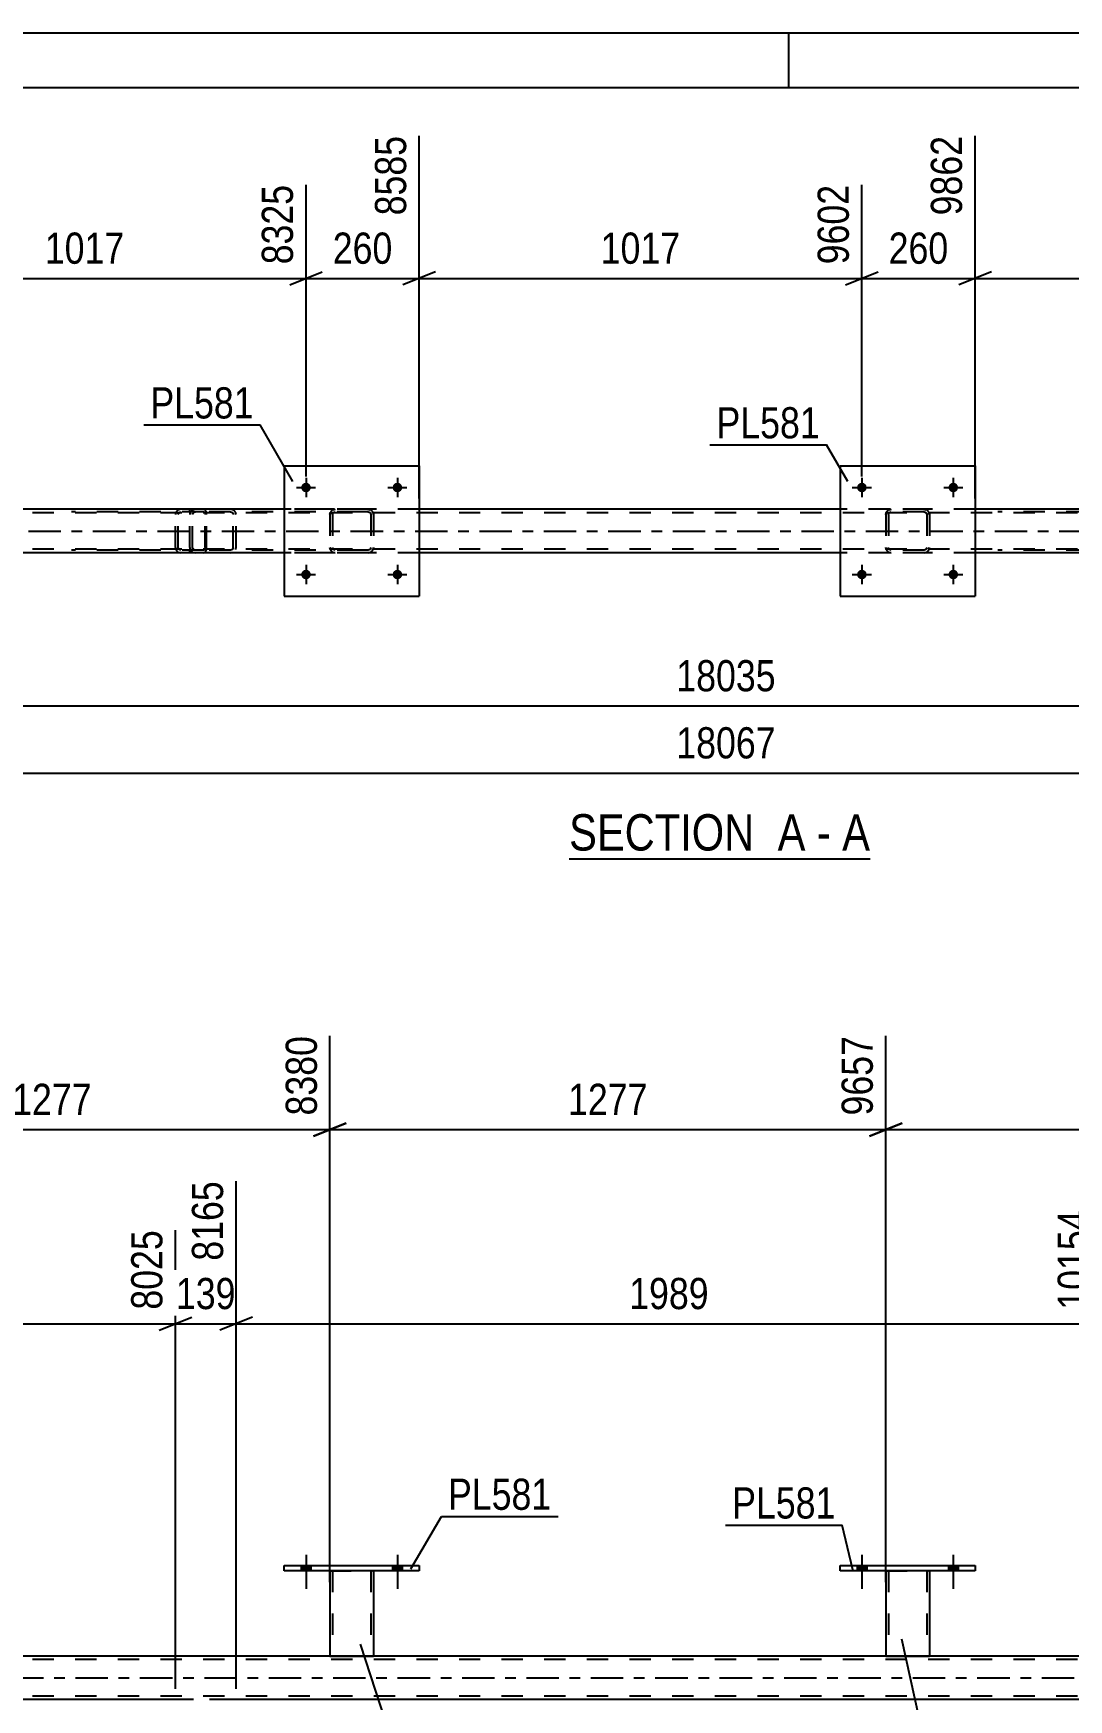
# Model space of a CAD drawing. Header units: millimetres. Extents: x 0 to 841, y 0 to 594.
# Drawn here: x 351.6 to 446.7, y 440.8 to 594 of the extents above; entities that cross this region are included whole.
import ezdxf

# ---------------------------------------------------------------- set-up
doc = ezdxf.new("R2010")
doc.units = ezdxf.units.MM
doc.linetypes.add('DXK_LINE_DOT2', pattern=[3.9198, 1.9599, -1.9599])
doc.linetypes.add('DXK_LINE_DOT3', pattern=[5.9187, 2.979, -0.9799, 0.9799, -0.9799])
doc.styles.add('Arial Narrow', font='ARIALN.TTF', dxfattribs={"height": 0.2})

# ---------------------------------------------------------------- blocks, each defined once
blk = doc.blocks.new('Unknown-283124494-1135')
at = {"color": 5, "linetype": 'Continuous'}
for p, q in [((841, 594), (0, 594)), ((421, 589), (421, 594)), ((836, 589), (5, 589))]:
    blk.add_line(p, q, dxfattribs=at)
blk = doc.blocks.new('Unknown-283124494-11 - 1374')
at = {"color": 6, "linetype": 'Continuous'}
blk.add_line((400.82, 518.13), (428.47, 518.13), dxfattribs=at)
at = {"color": 0, "linetype": 'Continuous'}
for points in [[(418.93, 518.88), (418.93, 522.38), (400.82, 522.38), (400.82, 518.88)], [(422.53, 518.88), (422.53, 522.38), (419.98, 522.38), (419.98, 518.88)], [(424.86, 518.88), (424.86, 522.38), (423.58, 522.38), (423.58, 518.88)], [(428.47, 518.88), (428.47, 522.38), (425.91, 522.38), (425.91, 518.88)]]:
    blk.add_wipeout(points, dxfattribs=at)
at = {"color": 7, "linetype": 'Continuous', "style": 'Arial Narrow'}
for s, p in [('SECTION ', (400.82, 518.88)), ('A', (419.98, 518.88)), ('A', (425.91, 518.88)), ('-', (423.58, 518.88))]:
    blk.add_text(s, height=3.34, dxfattribs=at).set_placement(p)
blk = doc.blocks.new('Bolt-283124494-1392 - 1374')
at = {"linetype": 'Continuous'}
for points in [[(377.08, 544.25, -1), (376.2, 544.25, -1)], [(385.48, 544.25, -1), (384.6, 544.25, -1)]]:
    blk.add_hatch(color=1, dxfattribs=at).paths.add_polyline_path(points)
at = {"color": 1, "linetype": 'Continuous'}
for p, q in [((375.76, 544.25), (377.52, 544.25)), ((376.64, 545.13), (376.64, 543.37)), ((384.16, 544.25), (385.92, 544.25)), ((385.04, 545.13), (385.04, 543.37))]:
    blk.add_line(p, q, dxfattribs=at)
blk = doc.blocks.new('Bolt-283124494-1389 - 1374')
at = {"linetype": 'Continuous'}
for points in [[(428.16, 552.25, -1), (427.28, 552.25, -1)], [(436.56, 552.25, -1), (435.68, 552.25, -1)]]:
    blk.add_hatch(color=1, dxfattribs=at).paths.add_polyline_path(points)
at = {"color": 1, "linetype": 'Continuous'}
for p, q in [((427.72, 553.13), (427.72, 551.37)), ((436.12, 553.13), (436.12, 551.37)), ((426.84, 552.25), (428.6, 552.25)), ((435.24, 552.25), (437, 552.25))]:
    blk.add_line(p, q, dxfattribs=at)
blk = doc.blocks.new('Bolt-283124494-1390 - 1374')
at = {"linetype": 'Continuous'}
for points in [[(428.16, 544.25, -1), (427.28, 544.25, -1)], [(436.56, 544.25, -1), (435.68, 544.25, -1)]]:
    blk.add_hatch(color=1, dxfattribs=at).paths.add_polyline_path(points)
at = {"color": 1, "linetype": 'Continuous'}
for p, q in [((426.84, 544.25), (428.6, 544.25)), ((427.72, 545.13), (427.72, 543.37)), ((435.24, 544.25), (437, 544.25)), ((436.12, 545.13), (436.12, 543.37))]:
    blk.add_line(p, q, dxfattribs=at)
blk = doc.blocks.new('Bolt-283124494-1391 - 1374')
at = {"linetype": 'Continuous'}
for points in [[(377.08, 552.25, -1), (376.2, 552.25, -1)], [(385.48, 552.25, -1), (384.6, 552.25, -1)]]:
    blk.add_hatch(color=1, dxfattribs=at).paths.add_polyline_path(points)
at = {"color": 1, "linetype": 'Continuous'}
for p, q in [((376.64, 553.13), (376.64, 551.37)), ((385.04, 553.13), (385.04, 551.37)), ((375.76, 552.25), (377.52, 552.25)), ((384.16, 552.25), (385.92, 552.25))]:
    blk.add_line(p, q, dxfattribs=at)
blk = doc.blocks.new('Part-283124494-1467 - 1374')
at = {"color": 2, "linetype": 'Continuous'}
for p, q in [((425.72, 554.25), (425.72, 542.25)), ((425.72, 554.25), (438.12, 554.25)), ((438.12, 554.25), (438.12, 542.25)), ((425.72, 542.25), (438.12, 542.25))]:
    blk.add_line(p, q, dxfattribs=at)
blk = doc.blocks.new('Part-283124494-1468 - 1374')
at = {"color": 7, "linetype": 'DXK_LINE_DOT2'}
for p, q in [((429.92, 549.77), (429.96, 549.95)), ((429.96, 549.95), (429.92, 549.77)), ((430.18, 549.86), (430.23, 549.94)), ((430.22, 550.21), (430.4, 550.25)), ((430.4, 550.25), (430.22, 550.21)), ((430.23, 549.94), (430.31, 549.99)), ((430.31, 549.99), (430.4, 550.01)), ((433.44, 550.25), (430.4, 550.25)), ((433.44, 550.01), (430.4, 550.01)), ((433.44, 550.25), (433.62, 550.21)), ((433.62, 550.21), (433.44, 550.25)), ((433.44, 550.01), (433.53, 549.99)), ((433.53, 549.99), (433.61, 549.94)), ((433.61, 549.94), (433.66, 549.86)), ((433.88, 549.95), (433.92, 549.77)), ((433.92, 549.77), (433.88, 549.95)), ((429.92, 549.77), (429.92, 546.73)), ((430.16, 549.77), (430.18, 549.86)), ((430.16, 549.77), (430.16, 546.73)), ((433.66, 549.86), (433.68, 549.77)), ((433.68, 549.77), (433.68, 546.73)), ((433.92, 549.77), (433.92, 546.73)), ((429.96, 546.54), (429.92, 546.73)), ((429.92, 546.73), (429.96, 546.54)), ((430.18, 546.64), (430.16, 546.73)), ((430.23, 546.56), (430.18, 546.64)), ((430.4, 546.25), (430.22, 546.28)), ((430.22, 546.28), (430.4, 546.25)), ((430.31, 546.51), (430.23, 546.56)), ((430.4, 546.49), (430.31, 546.51)), ((433.44, 546.49), (430.4, 546.49)), ((433.44, 546.25), (430.4, 546.25)), ((433.53, 546.51), (433.44, 546.49)), ((433.62, 546.28), (433.44, 546.25)), ((433.44, 546.25), (433.62, 546.28)), ((433.61, 546.56), (433.53, 546.51)), ((433.66, 546.64), (433.61, 546.56)), ((433.68, 546.73), (433.66, 546.64)), ((433.92, 546.73), (433.88, 546.54)), ((433.88, 546.54), (433.92, 546.73))]:
    blk.add_line(p, q, dxfattribs=at)
at = {"color": 7, "linetype": 'DXK_LINE_DOT3'}
blk.add_line((431.92, 548.25), (431.92, 548.25), dxfattribs=at)
at = {"color": 7, "linetype": 'DXK_LINE_DOT2'}
for centre, start, end in [((430.4, 549.77), 112.5, 157.5), ((430.4, 549.77), 112.5, 157.5), ((433.44, 549.77), 22.5, 67.5), ((433.44, 549.77), 22.5, 67.5), ((430.4, 546.73), 202.5, 247.5), ((430.4, 546.73), 202.5, 247.5), ((433.44, 546.73), 292.5, 337.5), ((433.44, 546.73), 292.5, 337.5)]:
    blk.add_arc(centre, 0.48, start, end, dxfattribs=at)
blk = doc.blocks.new('Part-283124494-1473 - 1374')
at = {"color": 2, "linetype": 'Continuous'}
for p, q in [((374.64, 554.25), (374.64, 542.25)), ((374.64, 554.25), (387.04, 554.25)), ((387.04, 554.25), (387.04, 542.25)), ((374.64, 542.25), (387.04, 542.25))]:
    blk.add_line(p, q, dxfattribs=at)
blk = doc.blocks.new('Part-283124494-1474 - 1374')
at = {"color": 7, "linetype": 'DXK_LINE_DOT2'}
for p, q in [((378.84, 549.77), (378.88, 549.95)), ((378.88, 549.95), (378.84, 549.77)), ((379.1, 549.86), (379.15, 549.94)), ((379.14, 550.21), (379.32, 550.25)), ((379.32, 550.25), (379.14, 550.21)), ((379.15, 549.94), (379.23, 549.99)), ((379.23, 549.99), (379.32, 550.01)), ((382.36, 550.25), (379.32, 550.25)), ((382.36, 550.01), (379.32, 550.01)), ((382.36, 550.25), (382.54, 550.21)), ((382.54, 550.21), (382.36, 550.25)), ((382.36, 550.01), (382.45, 549.99)), ((382.45, 549.99), (382.53, 549.94)), ((382.53, 549.94), (382.58, 549.86)), ((382.8, 549.95), (382.84, 549.77)), ((382.84, 549.77), (382.8, 549.95)), ((378.84, 549.77), (378.84, 546.73)), ((379.08, 549.77), (379.1, 549.86)), ((379.08, 549.77), (379.08, 546.73)), ((382.58, 549.86), (382.6, 549.77)), ((382.6, 549.77), (382.6, 546.73)), ((382.84, 549.77), (382.84, 546.73)), ((378.88, 546.54), (378.84, 546.73)), ((378.84, 546.73), (378.88, 546.54)), ((379.1, 546.64), (379.08, 546.73)), ((379.15, 546.56), (379.1, 546.64)), ((379.32, 546.25), (379.14, 546.28)), ((379.14, 546.28), (379.32, 546.25)), ((379.23, 546.51), (379.15, 546.56)), ((379.32, 546.49), (379.23, 546.51)), ((382.36, 546.49), (379.32, 546.49)), ((382.36, 546.25), (379.32, 546.25)), ((382.45, 546.51), (382.36, 546.49)), ((382.54, 546.28), (382.36, 546.25)), ((382.36, 546.25), (382.54, 546.28)), ((382.53, 546.56), (382.45, 546.51)), ((382.58, 546.64), (382.53, 546.56)), ((382.6, 546.73), (382.58, 546.64)), ((382.84, 546.73), (382.8, 546.54)), ((382.8, 546.54), (382.84, 546.73))]:
    blk.add_line(p, q, dxfattribs=at)
at = {"color": 7, "linetype": 'DXK_LINE_DOT3'}
blk.add_line((380.84, 548.25), (380.84, 548.25), dxfattribs=at)
at = {"color": 7, "linetype": 'DXK_LINE_DOT2'}
for centre, start, end in [((379.32, 549.77), 112.5, 157.5), ((379.32, 549.77), 112.5, 157.5), ((382.36, 549.77), 22.5, 67.5), ((382.36, 549.77), 22.5, 67.5), ((379.32, 546.73), 202.5, 247.5), ((379.32, 546.73), 202.5, 247.5), ((382.36, 546.73), 292.5, 337.5), ((382.36, 546.73), 292.5, 337.5)]:
    blk.add_arc(centre, 0.48, start, end, dxfattribs=at)
blk = doc.blocks.new('Part-283124494-1513 - 1374')
at = {"color": 7, "linetype": 'DXK_LINE_DOT2'}
for p, q in [((367.23, 550.25), (355.08, 550.25)), ((367.23, 550.01), (355.08, 550.01)), ((364.68, 549.95), (364.66, 549.85)), ((364.91, 549.86), (364.97, 549.94)), ((365.14, 550.25), (364.95, 550.21)), ((364.97, 549.94), (365.05, 549.99)), ((365.05, 549.99), (365.14, 550.01)), ((365.96, 550.01), (365.96, 550.25)), ((367.34, 550.21), (367.23, 550.25)), ((367.23, 550.01), (367.29, 549.99)), ((367.29, 549.99), (367.33, 549.94)), ((367.33, 549.94), (367.36, 549.86)), ((367.43, 550.11), (367.34, 550.21)), ((367.49, 549.95), (367.43, 550.11)), ((367.51, 549.77), (367.49, 549.95)), ((364.66, 549.85), (364.64, 549.77)), ((364.64, 546.73), (364.64, 549.77)), ((364.89, 549.77), (364.91, 549.86)), ((364.89, 546.73), (364.89, 549.77)), ((367.36, 549.86), (367.37, 549.77)), ((367.37, 546.73), (367.37, 549.77)), ((367.51, 546.73), (367.51, 549.77)), ((367.23, 546.49), (355.08, 546.49)), ((367.23, 546.25), (355.08, 546.25)), ((364.64, 546.73), (364.66, 546.64)), ((364.66, 546.64), (364.68, 546.54)), ((364.91, 546.66), (364.89, 546.73)), ((364.91, 546.64), (364.91, 546.66)), ((364.97, 546.56), (364.91, 546.64)), ((364.95, 546.28), (365.14, 546.25)), ((365.05, 546.51), (364.97, 546.56)), ((365.14, 546.49), (365.05, 546.51)), ((365.96, 546.25), (365.96, 546.49)), ((367.29, 546.51), (367.23, 546.49)), ((367.23, 546.25), (367.34, 546.28)), ((367.33, 546.56), (367.29, 546.51)), ((367.36, 546.64), (367.33, 546.56)), ((367.34, 546.28), (367.43, 546.39)), ((367.37, 546.73), (367.36, 546.64)), ((367.43, 546.39), (367.49, 546.54)), ((367.49, 546.54), (367.51, 546.73))]:
    blk.add_line(p, q, dxfattribs=at)
for centre, start, end in [((365.13, 549.75), 111.1941, 156.1506), ((365.13, 546.74), 203.8494, 248.8059)]:
    blk.add_arc(centre, 0.492, start, end, dxfattribs=at)
blk = doc.blocks.new('Part-283124494-1531 - 1374')
at = {"color": 7, "linetype": 'DXK_LINE_DOT2'}
for p, q in [((366, 549.95), (365.98, 549.85)), ((366.23, 549.86), (366.29, 549.94)), ((366.47, 550.25), (366.27, 550.21)), ((366.29, 549.94), (366.37, 549.99)), ((366.37, 549.99), (366.47, 550.01)), ((381.46, 550.25), (366.47, 550.25)), ((381.46, 550.01), (366.47, 550.01)), ((369.9, 550.21), (369.7, 550.25)), ((369.7, 550.01), (369.8, 549.99)), ((369.8, 549.99), (369.89, 549.94)), ((369.89, 549.94), (369.94, 549.86)), ((370.2, 549.85), (370.18, 549.95)), ((365.98, 549.85), (365.96, 549.77)), ((365.96, 546.73), (365.96, 549.77)), ((366.21, 549.77), (366.23, 549.86)), ((366.21, 546.73), (366.21, 549.77)), ((369.94, 549.86), (369.96, 549.77)), ((369.96, 546.73), (369.96, 549.77)), ((370.22, 549.77), (370.2, 549.85)), ((370.22, 546.73), (370.22, 549.77)), ((365.96, 546.73), (365.98, 546.64)), ((365.98, 546.64), (366, 546.54)), ((366.23, 546.66), (366.21, 546.73)), ((366.23, 546.64), (366.23, 546.66)), ((366.29, 546.56), (366.23, 546.64)), ((366.27, 546.28), (366.47, 546.25)), ((366.37, 546.51), (366.29, 546.56)), ((366.47, 546.49), (366.37, 546.51)), ((381.46, 546.49), (366.47, 546.49)), ((381.46, 546.25), (366.47, 546.25)), ((369.8, 546.51), (369.7, 546.49)), ((369.7, 546.25), (369.9, 546.28)), ((369.89, 546.56), (369.8, 546.51)), ((369.94, 546.64), (369.89, 546.56)), ((369.94, 546.64), (369.95, 546.66)), ((369.95, 546.66), (369.96, 546.73)), ((370.18, 546.54), (370.2, 546.64)), ((370.2, 546.64), (370.22, 546.73))]:
    blk.add_line(p, q, dxfattribs=at)
for centre, start, end in [((366.45, 549.75), 110.7583, 155.68), ((369.72, 549.75), 24.32, 69.2417), ((366.45, 546.75), 204.32, 249.2417)]:
    blk.add_arc(centre, 0.496, start, end, dxfattribs=at)
blk = doc.blocks.new('Part-283124494-1542 - 1374')
at = {"color": 7, "linetype": 'DXK_LINE_DOT2'}
for p, q in [((452.37, 550.25), (440.21, 550.25)), ((452.37, 550.01), (440.21, 550.01)), ((449.81, 549.95), (449.79, 549.85)), ((450.05, 549.86), (450.1, 549.94)), ((450.28, 550.25), (450.09, 550.21)), ((450.1, 549.94), (450.18, 549.99)), ((450.18, 549.99), (450.28, 550.01)), ((451.09, 550.01), (451.09, 550.25)), ((452.47, 550.21), (452.37, 550.25)), ((452.37, 550.01), (452.42, 549.99)), ((452.42, 549.99), (452.46, 549.94)), ((452.46, 549.94), (452.49, 549.86)), ((452.56, 550.11), (452.47, 550.21)), ((452.62, 549.95), (452.56, 550.11)), ((452.64, 549.77), (452.62, 549.95)), ((449.79, 549.85), (449.77, 549.77)), ((449.77, 546.73), (449.77, 549.77)), ((450.03, 549.77), (450.05, 549.86)), ((450.03, 546.73), (450.03, 549.77)), ((452.49, 549.86), (452.5, 549.77)), ((452.5, 546.73), (452.5, 549.77)), ((452.64, 546.73), (452.64, 549.77)), ((452.37, 546.49), (440.21, 546.49)), ((452.37, 546.25), (440.21, 546.25)), ((449.77, 546.73), (449.79, 546.64)), ((449.79, 546.64), (449.81, 546.54)), ((450.04, 546.66), (450.03, 546.73)), ((450.05, 546.64), (450.04, 546.66)), ((450.1, 546.56), (450.05, 546.64)), ((450.09, 546.28), (450.28, 546.25)), ((450.18, 546.51), (450.1, 546.56)), ((450.28, 546.49), (450.18, 546.51)), ((451.09, 546.25), (451.09, 546.49)), ((452.42, 546.51), (452.37, 546.49)), ((452.37, 546.25), (452.47, 546.28)), ((452.46, 546.56), (452.42, 546.51)), ((452.49, 546.64), (452.46, 546.56)), ((452.47, 546.28), (452.56, 546.39)), ((452.5, 546.73), (452.49, 546.64)), ((452.56, 546.39), (452.62, 546.54)), ((452.62, 546.54), (452.64, 546.73))]:
    blk.add_line(p, q, dxfattribs=at)
for centre, start, end in [((450.26, 549.75), 111.1941, 156.1506), ((450.26, 546.74), 203.8494, 248.8059)]:
    blk.add_arc(centre, 0.492, start, end, dxfattribs=at)
blk = doc.blocks.new('Part-283124494-1592 - 1374')
at = {"color": 7, "linetype": 'DXK_LINE_DOT2'}
for p, q in [((765.04, 549.93), (102.56, 549.93)), ((387.04, 550.25), (374.64, 550.25)), ((438.12, 550.25), (425.72, 550.25)), ((765.04, 546.57), (102.56, 546.57)), ((387.04, 546.25), (374.64, 546.25)), ((438.12, 546.25), (425.72, 546.25))]:
    blk.add_line(p, q, dxfattribs=at)
at = {"color": 2, "linetype": 'Continuous'}
for p, q in [((374.64, 550.25), (335.96, 550.25)), ((425.72, 550.25), (387.04, 550.25)), ((476.8, 550.25), (438.12, 550.25)), ((374.64, 546.25), (335.96, 546.25)), ((425.72, 546.25), (387.04, 546.25)), ((476.8, 546.25), (438.12, 546.25))]:
    blk.add_line(p, q, dxfattribs=at)
at = {"color": 7, "linetype": 'DXK_LINE_DOT3'}
blk.add_line((102.56, 548.25), (765.04, 548.25), dxfattribs=at)
blk = doc.blocks.new('Bolt-283124494-2362 - 2348')
at = {"linetype": 'Continuous'}
for points in [[(427.28, 452.67), (428.16, 452.67), (428.16, 453.15), (427.28, 453.15)], [(435.68, 452.67), (436.56, 452.67), (436.56, 453.15), (435.68, 453.15)]]:
    blk.add_hatch(color=1, dxfattribs=at).paths.add_polyline_path(points)
at = {"color": 1, "linetype": 'Continuous'}
for p, q in [((427.72, 454.15), (427.72, 451.03)), ((436.12, 454.15), (436.12, 451.03)), ((427.28, 453.15), (427.28, 452.67)), ((428.16, 453.15), (428.16, 452.67)), ((435.68, 453.15), (435.68, 452.67)), ((436.56, 453.15), (436.56, 452.67))]:
    blk.add_line(p, q, dxfattribs=at)
blk = doc.blocks.new('Bolt-283124494-2363 - 2348')
at = {"linetype": 'Continuous'}
for points in [[(427.28, 452.67), (428.16, 452.67), (428.16, 453.15), (427.28, 453.15)], [(435.68, 452.67), (436.56, 452.67), (436.56, 453.15), (435.68, 453.15)]]:
    blk.add_hatch(color=1, dxfattribs=at).paths.add_polyline_path(points)
at = {"color": 1, "linetype": 'Continuous'}
for p, q in [((427.72, 454.15), (427.72, 451.03)), ((436.12, 454.15), (436.12, 451.03)), ((427.28, 453.15), (427.28, 452.67)), ((428.16, 453.15), (428.16, 452.67)), ((435.68, 453.15), (435.68, 452.67)), ((436.56, 453.15), (436.56, 452.67))]:
    blk.add_line(p, q, dxfattribs=at)
blk = doc.blocks.new('Bolt-283124494-2364 - 2348')
at = {"linetype": 'Continuous'}
for points in [[(376.2, 452.67), (377.08, 452.67), (377.08, 453.15), (376.2, 453.15)], [(384.6, 452.67), (385.48, 452.67), (385.48, 453.15), (384.6, 453.15)]]:
    blk.add_hatch(color=1, dxfattribs=at).paths.add_polyline_path(points)
at = {"color": 1, "linetype": 'Continuous'}
for p, q in [((376.64, 454.15), (376.64, 451.03)), ((385.04, 454.15), (385.04, 451.03)), ((376.2, 453.15), (376.2, 452.67)), ((377.08, 453.15), (377.08, 452.67)), ((384.6, 453.15), (384.6, 452.67)), ((385.48, 453.15), (385.48, 452.67))]:
    blk.add_line(p, q, dxfattribs=at)
blk = doc.blocks.new('Bolt-283124494-2365 - 2348')
at = {"linetype": 'Continuous'}
for points in [[(376.2, 452.67), (377.08, 452.67), (377.08, 453.15), (376.2, 453.15)], [(384.6, 452.67), (385.48, 452.67), (385.48, 453.15), (384.6, 453.15)]]:
    blk.add_hatch(color=1, dxfattribs=at).paths.add_polyline_path(points)
at = {"color": 1, "linetype": 'Continuous'}
for p, q in [((376.64, 454.15), (376.64, 451.03)), ((385.04, 454.15), (385.04, 451.03)), ((376.2, 453.15), (376.2, 452.67)), ((377.08, 453.15), (377.08, 452.67)), ((384.6, 453.15), (384.6, 452.67)), ((385.48, 453.15), (385.48, 452.67))]:
    blk.add_line(p, q, dxfattribs=at)
blk = doc.blocks.new('Part-283124494-2460 - 2348')
at = {"color": 2, "linetype": 'Continuous'}
for p, q in [((429.92, 452.67), (429.92, 444.83)), ((433.92, 452.67), (433.92, 444.83)), ((429.92, 444.83), (433.92, 444.83))]:
    blk.add_line(p, q, dxfattribs=at)
at = {"color": 7, "linetype": 'DXK_LINE_DOT2'}
for p, q in [((429.92, 452.67), (433.92, 452.67)), ((429.92, 452.67), (429.92, 452.67)), ((429.92, 452.67), (429.92, 452.67)), ((430.16, 452.67), (430.16, 444.83)), ((433.68, 452.67), (433.68, 444.83)), ((433.92, 452.67), (433.92, 452.67)), ((433.92, 452.67), (433.92, 452.67)), ((433.62, 444.83), (433.66, 444.83)), ((433.62, 444.83), (433.66, 444.83)), ((433.66, 444.83), (433.68, 444.83)), ((433.66, 444.83), (433.68, 444.83))]:
    blk.add_line(p, q, dxfattribs=at)
blk = doc.blocks.new('Part-283124494-2465 - 2348')
at = {"color": 2, "linetype": 'Continuous'}
for p, q in [((374.64, 452.67), (374.64, 453.15)), ((374.64, 453.15), (387.04, 453.15)), ((387.04, 452.67), (374.64, 452.67)), ((387.04, 453.15), (387.04, 452.67))]:
    blk.add_line(p, q, dxfattribs=at)
blk = doc.blocks.new('Part-283124494-2470 - 2348')
at = {"color": 2, "linetype": 'Continuous'}
for p, q in [((378.84, 452.67), (378.84, 444.83)), ((382.84, 452.67), (382.84, 444.83)), ((378.84, 444.83), (382.84, 444.83))]:
    blk.add_line(p, q, dxfattribs=at)
at = {"color": 7, "linetype": 'DXK_LINE_DOT2'}
for p, q in [((378.84, 452.67), (382.84, 452.67)), ((378.84, 452.67), (378.84, 452.67)), ((378.84, 452.67), (378.84, 452.67)), ((379.08, 452.67), (379.08, 444.83)), ((382.6, 452.67), (382.6, 444.83)), ((382.84, 452.67), (382.84, 452.67)), ((382.84, 452.67), (382.84, 452.67)), ((382.54, 444.83), (382.58, 444.83)), ((382.54, 444.83), (382.58, 444.83)), ((382.58, 444.83), (382.6, 444.83)), ((382.58, 444.83), (382.6, 444.83))]:
    blk.add_line(p, q, dxfattribs=at)
blk = doc.blocks.new('Part-283124494-2455 - 2348')
at = {"color": 2, "linetype": 'Continuous'}
for p, q in [((425.72, 452.67), (425.72, 453.15)), ((425.72, 453.15), (438.12, 453.15)), ((438.12, 452.67), (425.72, 452.67)), ((438.12, 453.15), (438.12, 452.67))]:
    blk.add_line(p, q, dxfattribs=at)
blk = doc.blocks.new('Part-283124494-2568 - 2348')
at = {"color": 2, "linetype": 'Continuous'}
for p, q in [((765.04, 444.83), (100.96, 444.83)), ((365.96, 440.83), (280.82, 440.83)), ((449.77, 440.83), (370.22, 440.83))]:
    blk.add_line(p, q, dxfattribs=at)
at = {"color": 7, "linetype": 'DXK_LINE_DOT2'}
for p, q in [((765.04, 444.51), (100.96, 444.51)), ((765.04, 441.15), (100.96, 441.15)), ((710.75, 440.83), (194.37, 440.83)), ((370.22, 440.83), (365.96, 440.83))]:
    blk.add_line(p, q, dxfattribs=at)
at = {"color": 7, "linetype": 'DXK_LINE_DOT3'}
blk.add_line((100.96, 442.83), (765.04, 442.83), dxfattribs=at)
blk = doc.blocks.new('StraightDimension-283124494-2000 - 1374')
at = {"color": 7, "linetype": 'Continuous'}
for p, q in [((387.04, 551.25), (387.04, 584.58)), ((376.64, 553.25), (376.64, 580.08)), ((375.14, 570.87), (378.14, 572.07)), ((376.64, 571.47), (387.04, 571.47)), ((388.54, 572.07), (385.54, 570.87))]:
    blk.add_line(p, q, dxfattribs=at)
at = {"color": 0}
blk.add_wipeout([(385.18, 572.22), (385.18, 576.42), (378.5, 576.42), (378.5, 572.22)], dxfattribs=at)
at = {"color": 3, "style": 'Arial Narrow'}
blk.add_text('260', height=2.863, dxfattribs=at).set_placement((379.1, 572.82))
at = {"color": 0, "linetype": 'Continuous'}
blk.add_wipeout([(386.44, 585.18), (382.24, 585.18), (382.24, 576.67), (386.44, 576.67)], dxfattribs=at)
at = {"color": 3, "linetype": 'Continuous', "style": 'Arial Narrow'}
blk.add_text('8585', height=2.863, rotation=90.0002, dxfattribs=at).set_placement((385.84, 577.27))
blk = doc.blocks.new('StraightDimension-283124494-1673 - 1374')
at = {"color": 7, "linetype": 'Continuous'}
blk.add_line((65.44, 532.17), (765.04, 532.17), dxfattribs=at)
at = {"color": 0}
blk.add_wipeout([(420.41, 532.92), (420.41, 537.12), (410.07, 537.12), (410.07, 532.92)], dxfattribs=at)
at = {"color": 3, "style": 'Arial Narrow'}
blk.add_text('18035', height=2.863, dxfattribs=at).set_placement((410.67, 533.52))
blk = doc.blocks.new('StraightDimension-283124494-1710 - 1374')
at = {"color": 7, "linetype": 'Continuous'}
blk.add_line((64.8, 526), (765.68, 526), dxfattribs=at)
at = {"color": 0}
blk.add_wipeout([(420.41, 526.75), (420.41, 530.95), (410.07, 530.95), (410.07, 526.75)], dxfattribs=at)
at = {"color": 3, "style": 'Arial Narrow'}
blk.add_text('18067', height=2.863, dxfattribs=at).set_placement((410.67, 527.35))
blk = doc.blocks.new('StraightDimension-283124494-1946 - 1374')
at = {"color": 7, "linetype": 'Continuous'}
for p, q in [((438.12, 551.25), (438.12, 584.58)), ((478.8, 553.25), (478.8, 581.91)), ((439.62, 572.07), (436.62, 570.87)), ((438.12, 571.47), (478.8, 571.47)), ((477.3, 570.87), (480.3, 572.07))]:
    blk.add_line(p, q, dxfattribs=at)
at = {"color": 0, "linetype": 'Continuous'}
blk.add_wipeout([(478.2, 582.51), (474, 582.51), (474, 572.17), (478.2, 572.17)], dxfattribs=at)
at = {"color": 0}
blk.add_wipeout([(462.72, 572.22), (462.72, 576.42), (454.2, 576.42), (454.2, 572.22)], dxfattribs=at)
at = {"color": 3, "linetype": 'Continuous', "style": 'Arial Narrow'}
blk.add_text('10879', height=2.863, rotation=90.0002, dxfattribs=at).set_placement((477.6, 572.77))
at = {"color": 3, "style": 'Arial Narrow'}
blk.add_text('1017', height=2.863, dxfattribs=at).set_placement((454.8, 572.82))
blk = doc.blocks.new('StraightDimension-283124494-1964 - 1374')
at = {"color": 7, "linetype": 'Continuous'}
for p, q in [((438.12, 551.25), (438.12, 584.58)), ((427.72, 553.25), (427.72, 580.08)), ((426.22, 570.87), (429.22, 572.07)), ((427.72, 571.47), (438.12, 571.47)), ((439.62, 572.07), (436.62, 570.87))]:
    blk.add_line(p, q, dxfattribs=at)
at = {"color": 0}
blk.add_wipeout([(436.26, 572.22), (436.26, 576.42), (429.58, 576.42), (429.58, 572.22)], dxfattribs=at)
at = {"color": 3, "style": 'Arial Narrow'}
blk.add_text('260', height=2.863, dxfattribs=at).set_placement((430.18, 572.82))
at = {"color": 0, "linetype": 'Continuous'}
blk.add_wipeout([(437.52, 585.18), (433.32, 585.18), (433.32, 576.67), (437.52, 576.67)], dxfattribs=at)
at = {"color": 3, "linetype": 'Continuous', "style": 'Arial Narrow'}
blk.add_text('9862', height=2.863, rotation=90.0002, dxfattribs=at).set_placement((436.92, 577.27))
blk = doc.blocks.new('StraightDimension-283124494-1982 - 1374')
at = {"color": 7, "linetype": 'Continuous'}
for p, q in [((387.04, 551.25), (387.04, 584.58)), ((427.72, 553.25), (427.72, 580.08)), ((388.54, 572.07), (385.54, 570.87)), ((387.04, 571.47), (427.72, 571.47)), ((426.22, 570.87), (429.22, 572.07))]:
    blk.add_line(p, q, dxfattribs=at)
at = {"color": 0, "linetype": 'Continuous'}
blk.add_wipeout([(427.12, 580.68), (422.92, 580.68), (422.92, 572.17), (427.12, 572.17)], dxfattribs=at)
at = {"color": 0}
blk.add_wipeout([(411.64, 572.22), (411.64, 576.42), (403.12, 576.42), (403.12, 572.22)], dxfattribs=at)
at = {"color": 3, "linetype": 'Continuous', "style": 'Arial Narrow'}
blk.add_text('9602', height=2.863, rotation=90.0002, dxfattribs=at).set_placement((426.52, 572.77))
at = {"color": 3, "style": 'Arial Narrow'}
blk.add_text('1017', height=2.863, dxfattribs=at).set_placement((403.72, 572.82))
blk = doc.blocks.new('StraightDimension-283124494-2018 - 1374')
at = {"color": 7, "linetype": 'Continuous'}
for p, q in [((335.96, 551.25), (335.96, 584.58)), ((376.64, 553.25), (376.64, 580.08)), ((337.46, 572.07), (334.46, 570.87)), ((335.96, 571.47), (376.64, 571.47)), ((375.14, 570.87), (378.14, 572.07))]:
    blk.add_line(p, q, dxfattribs=at)
at = {"color": 0, "linetype": 'Continuous'}
blk.add_wipeout([(376.04, 580.68), (371.84, 580.68), (371.84, 572.17), (376.04, 572.17)], dxfattribs=at)
at = {"color": 0}
blk.add_wipeout([(360.55, 572.22), (360.55, 576.42), (352.04, 576.42), (352.04, 572.22)], dxfattribs=at)
at = {"color": 3, "linetype": 'Continuous', "style": 'Arial Narrow'}
blk.add_text('8325', height=2.863, rotation=90.0002, dxfattribs=at).set_placement((375.44, 572.77))
at = {"color": 3, "style": 'Arial Narrow'}
blk.add_text('1017', height=2.863, dxfattribs=at).set_placement((352.64, 572.82))
blk = doc.blocks.new('StraightDimension-283124494-15308 - 2348')
at = {"color": 7, "linetype": 'Continuous'}
for p, q in [((285.08, 441.83), (285.08, 488.5)), ((364.64, 441.83), (364.64, 484)), ((286.58, 475.98), (283.58, 474.78)), ((285.08, 475.38), (364.64, 475.38)), ((363.14, 474.78), (366.14, 475.98))]:
    blk.add_line(p, q, dxfattribs=at)
at = {"color": 0, "linetype": 'Continuous'}
blk.add_wipeout([(364.04, 484.6), (359.84, 484.6), (359.84, 476.08), (364.04, 476.08)], dxfattribs=at)
at = {"color": 0}
blk.add_wipeout([(329.12, 476.13), (329.12, 480.33), (320.6, 480.33), (320.6, 476.13)], dxfattribs=at)
at = {"color": 3, "linetype": 'Continuous', "style": 'Arial Narrow'}
blk.add_text('8025', height=2.863, rotation=90.0002, dxfattribs=at).set_placement((363.44, 476.68))
at = {"color": 3, "style": 'Arial Narrow'}
blk.add_text('1989', height=2.863, dxfattribs=at).set_placement((321.2, 476.73))
blk = doc.blocks.new('StraightDimension-283124494-15307 - 2348')
at = {"color": 7, "linetype": 'Continuous'}
for p, q in [((370.22, 441.83), (370.22, 488.5)), ((364.64, 441.83), (364.64, 484)), ((363.14, 474.78), (366.14, 475.98)), ((364.64, 475.38), (370.22, 475.38)), ((371.72, 475.98), (368.72, 474.78))]:
    blk.add_line(p, q, dxfattribs=at)
at = {"color": 0}
blk.add_wipeout([(370.77, 476.13), (370.77, 480.33), (364.09, 480.33), (364.09, 476.13)], dxfattribs=at)
at = {"color": 3, "style": 'Arial Narrow'}
blk.add_text('139', height=2.863, dxfattribs=at).set_placement((364.69, 476.73))
at = {"color": 0, "linetype": 'Continuous'}
blk.add_wipeout([(369.62, 489.1), (365.42, 489.1), (365.42, 480.58), (369.62, 480.58)], dxfattribs=at)
at = {"color": 3, "linetype": 'Continuous', "style": 'Arial Narrow'}
blk.add_text('8165', height=2.863, rotation=90.0002, dxfattribs=at).set_placement((369.02, 481.18))
blk = doc.blocks.new('StraightDimension-283124494-3137 - 2348')
at = {"color": 7, "linetype": 'Continuous'}
for p, q in [((327.76, 451.63), (327.76, 501.85)), ((378.84, 451.63), (378.84, 501.85)), ((329.26, 493.83), (326.26, 492.63)), ((327.76, 493.23), (378.84, 493.23)), ((377.34, 492.63), (380.34, 493.83))]:
    blk.add_line(p, q, dxfattribs=at)
at = {"color": 0, "linetype": 'Continuous'}
blk.add_wipeout([(378.24, 502.45), (374.04, 502.45), (374.04, 493.93), (378.24, 493.93)], dxfattribs=at)
at = {"color": 0}
blk.add_wipeout([(357.55, 493.98), (357.55, 498.18), (349.04, 498.18), (349.04, 493.98)], dxfattribs=at)
at = {"color": 3, "linetype": 'Continuous', "style": 'Arial Narrow'}
blk.add_text('8380', height=2.863, rotation=90.0002, dxfattribs=at).set_placement((377.64, 494.53))
at = {"color": 3, "style": 'Arial Narrow'}
blk.add_text('1277', height=2.863, dxfattribs=at).set_placement((349.64, 494.58))
blk = doc.blocks.new('StraightDimension-283124494-3147 - 2348')
at = {"color": 7, "linetype": 'Continuous'}
for p, q in [((378.84, 451.63), (378.84, 501.85)), ((429.92, 451.63), (429.92, 501.85)), ((380.34, 493.83), (377.34, 492.63)), ((378.84, 493.23), (429.92, 493.23)), ((428.42, 492.63), (431.42, 493.83))]:
    blk.add_line(p, q, dxfattribs=at)
at = {"color": 0, "linetype": 'Continuous'}
blk.add_wipeout([(429.32, 502.45), (425.12, 502.45), (425.12, 493.93), (429.32, 493.93)], dxfattribs=at)
at = {"color": 0}
blk.add_wipeout([(408.64, 493.98), (408.64, 498.18), (400.12, 498.18), (400.12, 493.98)], dxfattribs=at)
at = {"color": 3, "linetype": 'Continuous', "style": 'Arial Narrow'}
blk.add_text('9657', height=2.863, rotation=90.0002, dxfattribs=at).set_placement((428.72, 494.53))
at = {"color": 3, "style": 'Arial Narrow'}
blk.add_text('1277', height=2.863, dxfattribs=at).set_placement((400.72, 494.58))
blk = doc.blocks.new('StraightDimension-283124494-3157 - 2348')
at = {"color": 7, "linetype": 'Continuous'}
for p, q in [((481, 451.63), (481, 503.67)), ((429.92, 451.63), (429.92, 501.85)), ((431.42, 493.83), (428.42, 492.63)), ((429.92, 493.23), (481, 493.23)), ((479.5, 492.63), (482.5, 493.83))]:
    blk.add_line(p, q, dxfattribs=at)
at = {"color": 0, "linetype": 'Continuous'}
blk.add_wipeout([(480.4, 504.27), (476.2, 504.27), (476.2, 493.93), (480.4, 493.93)], dxfattribs=at)
at = {"color": 0}
blk.add_wipeout([(459.72, 493.98), (459.72, 498.18), (451.2, 498.18), (451.2, 493.98)], dxfattribs=at)
at = {"color": 3, "linetype": 'Continuous', "style": 'Arial Narrow'}
blk.add_text('10934', height=2.863, rotation=90.0002, dxfattribs=at).set_placement((479.8, 494.53))
at = {"color": 3, "style": 'Arial Narrow'}
blk.add_text('1277', height=2.863, dxfattribs=at).set_placement((451.8, 494.58))
blk = doc.blocks.new('StraightDimension-283124494-15306 - 2348')
at = {"color": 7, "linetype": 'Continuous'}
for p, q in [((370.22, 441.83), (370.22, 488.5)), ((449.77, 441.83), (449.77, 485.82)), ((371.72, 475.98), (368.72, 474.78)), ((370.22, 475.38), (449.77, 475.38)), ((448.27, 474.78), (451.27, 475.98))]:
    blk.add_line(p, q, dxfattribs=at)
at = {"color": 0, "linetype": 'Continuous'}
blk.add_wipeout([(449.17, 486.42), (444.97, 486.42), (444.97, 476.08), (449.17, 476.08)], dxfattribs=at)
at = {"color": 0}
blk.add_wipeout([(414.25, 476.13), (414.25, 480.33), (405.74, 480.33), (405.74, 476.13)], dxfattribs=at)
at = {"color": 3, "linetype": 'Continuous', "style": 'Arial Narrow'}
blk.add_text('10154', height=2.863, rotation=90.0002, dxfattribs=at).set_placement((448.57, 476.68))
at = {"color": 3, "style": 'Arial Narrow'}
blk.add_text('1989', height=2.863, dxfattribs=at).set_placement((406.34, 476.73))
blk = doc.blocks.new('Mark-283124494-1463 - 1374')
at = {"color": 0}
blk.add_wipeout([(423.87, 556.77), (423.87, 559.77), (414.36, 559.77), (414.36, 556.77)], dxfattribs=at)
blk.add_wipeout([(423.87, 556.77), (423.87, 559.77), (414.36, 559.77), (414.36, 556.77)], dxfattribs=at)
at = {"color": 30, "linetype": 'Continuous'}
for p in [(413.76, 556.17), (426.43, 552.8)]:
    blk.add_line(p, (424.47, 556.17), dxfattribs=at)
at = {"color": 3, "style": 'Arial Narrow'}
blk.add_text('PL581', height=2.863, dxfattribs=at).set_placement((414.36, 556.77))
blk = doc.blocks.new('Mark-283124494-1469 - 1374')
at = {"color": 0}
blk.add_wipeout([(371.84, 558.6), (371.84, 561.6), (362.34, 561.6), (362.34, 558.6)], dxfattribs=at)
blk.add_wipeout([(371.84, 558.6), (371.84, 561.6), (362.34, 561.6), (362.34, 558.6)], dxfattribs=at)
at = {"color": 30, "linetype": 'Continuous'}
for p in [(361.74, 558), (375.44, 552.8)]:
    blk.add_line(p, (372.44, 558), dxfattribs=at)
at = {"color": 3, "style": 'Arial Narrow'}
blk.add_text('PL581', height=2.863, dxfattribs=at).set_placement((362.34, 558.6))
blk = doc.blocks.new('Mark-283124494-2456 - 2348')
at = {"color": 0}
blk.add_wipeout([(444.56, 435.47), (444.56, 438.47), (434.51, 438.47), (434.51, 435.47)], dxfattribs=at)
blk.add_wipeout([(444.56, 435.47), (444.56, 438.47), (434.51, 438.47), (434.51, 435.47)], dxfattribs=at)
at = {"color": 30, "linetype": 'Continuous'}
for p, q in [((431.35, 446.42), (433.91, 434.87)), ((433.91, 434.87), (445.16, 434.87))]:
    blk.add_line(p, q, dxfattribs=at)
at = {"color": 3, "style": 'Arial Narrow'}
blk.add_text('M1362', height=2.863, dxfattribs=at).set_placement((434.51, 435.47))
blk = doc.blocks.new('Mark-283124494-2451 - 2348')
at = {"color": 0}
blk.add_wipeout([(425.31, 457.48), (425.31, 460.48), (415.8, 460.48), (415.8, 457.48)], dxfattribs=at)
blk.add_wipeout([(425.31, 457.48), (425.31, 460.48), (415.8, 460.48), (415.8, 457.48)], dxfattribs=at)
at = {"color": 30, "linetype": 'Continuous'}
for p in [(415.2, 456.88), (426.89, 452.77)]:
    blk.add_line(p, (425.91, 456.88), dxfattribs=at)
at = {"color": 3, "style": 'Arial Narrow'}
blk.add_text('PL581', height=2.863, dxfattribs=at).set_placement((415.8, 457.48))
blk = doc.blocks.new('Mark-283124494-2461 - 2348')
at = {"color": 0}
blk.add_wipeout([(399.2, 458.28), (399.2, 461.28), (389.69, 461.28), (389.69, 458.28)], dxfattribs=at)
blk.add_wipeout([(399.2, 458.28), (399.2, 461.28), (389.69, 461.28), (389.69, 458.28)], dxfattribs=at)
at = {"color": 30, "linetype": 'Continuous'}
for p, q in [((386.26, 452.86), (389.09, 457.68)), ((389.09, 457.68), (399.8, 457.68))]:
    blk.add_line(p, q, dxfattribs=at)
at = {"color": 3, "style": 'Arial Narrow'}
blk.add_text('PL581', height=2.863, dxfattribs=at).set_placement((389.69, 458.28))
blk = doc.blocks.new('Mark-283124494-2466 - 2348')
at = {"color": 0}
blk.add_wipeout([(395.92, 435.32), (395.92, 438.32), (385.86, 438.32), (385.86, 435.32)], dxfattribs=at)
blk.add_wipeout([(395.92, 435.32), (395.92, 438.32), (385.86, 438.32), (385.86, 435.32)], dxfattribs=at)
at = {"color": 30, "linetype": 'Continuous'}
for p, q in [((381.62, 445.94), (385.26, 434.72)), ((385.26, 434.72), (396.52, 434.72))]:
    blk.add_line(p, q, dxfattribs=at)
at = {"color": 3, "style": 'Arial Narrow'}
blk.add_text('M1362', height=2.863, dxfattribs=at).set_placement((385.86, 435.32))

msp = doc.modelspace()

# ---------------------------------------------------------------- block references
for name in ['Unknown-283124494-1135', 'Part-283124494-1473 - 1374', 'Bolt-283124494-1391 - 1374', 'Part-283124494-1467 - 1374', 'Bolt-283124494-1389 - 1374', 'Part-283124494-1592 - 1374', 'Part-283124494-1513 - 1374', 'Part-283124494-1531 - 1374', 'Part-283124494-1474 - 1374', 'Part-283124494-1468 - 1374', 'Part-283124494-1542 - 1374', 'Bolt-283124494-1392 - 1374', 'Bolt-283124494-1390 - 1374', 'Bolt-283124494-2364 - 2348', 'Bolt-283124494-2365 - 2348', 'Bolt-283124494-2362 - 2348', 'Bolt-283124494-2363 - 2348', 'Part-283124494-2465 - 2348', 'Part-283124494-2470 - 2348', 'Part-283124494-2455 - 2348', 'Part-283124494-2460 - 2348', 'Part-283124494-2568 - 2348']:
    msp.add_blockref(name, (0, 0))

# ---------------------------------------------------------------- next in the draw order: block references
for name in ['StraightDimension-283124494-2000 - 1374', 'StraightDimension-283124494-1946 - 1374', 'StraightDimension-283124494-1673 - 1374', 'Unknown-283124494-11 - 1374', 'StraightDimension-283124494-15308 - 2348']:
    msp.add_blockref(name, (0, 0))

# ---------------------------------------------------------------- next in the draw order: block references
for name in ['StraightDimension-283124494-1964 - 1374', 'StraightDimension-283124494-2018 - 1374', 'StraightDimension-283124494-1710 - 1374', 'StraightDimension-283124494-15307 - 2348']:
    msp.add_blockref(name, (0, 0))

# ---------------------------------------------------------------- next in the draw order: block references
for name in ['StraightDimension-283124494-1982 - 1374', 'Mark-283124494-1469 - 1374', 'StraightDimension-283124494-3137 - 2348']:
    msp.add_blockref(name, (0, 0))

# ---------------------------------------------------------------- next in the draw order: block references
for name in ['Mark-283124494-1463 - 1374', 'StraightDimension-283124494-3147 - 2348']:
    msp.add_blockref(name, (0, 0))

# ---------------------------------------------------------------- next in the draw order: block references
msp.add_blockref('StraightDimension-283124494-3157 - 2348', (0, 0))

# ---------------------------------------------------------------- next in the draw order: block references
msp.add_blockref('StraightDimension-283124494-15306 - 2348', (0, 0))

# ---------------------------------------------------------------- next in the draw order: block references
for name in ['Mark-283124494-2461 - 2348', 'Mark-283124494-2451 - 2348', 'Mark-283124494-2466 - 2348', 'Mark-283124494-2456 - 2348']:
    msp.add_blockref(name, (0, 0))

doc.saveas('drawing.dxf')
